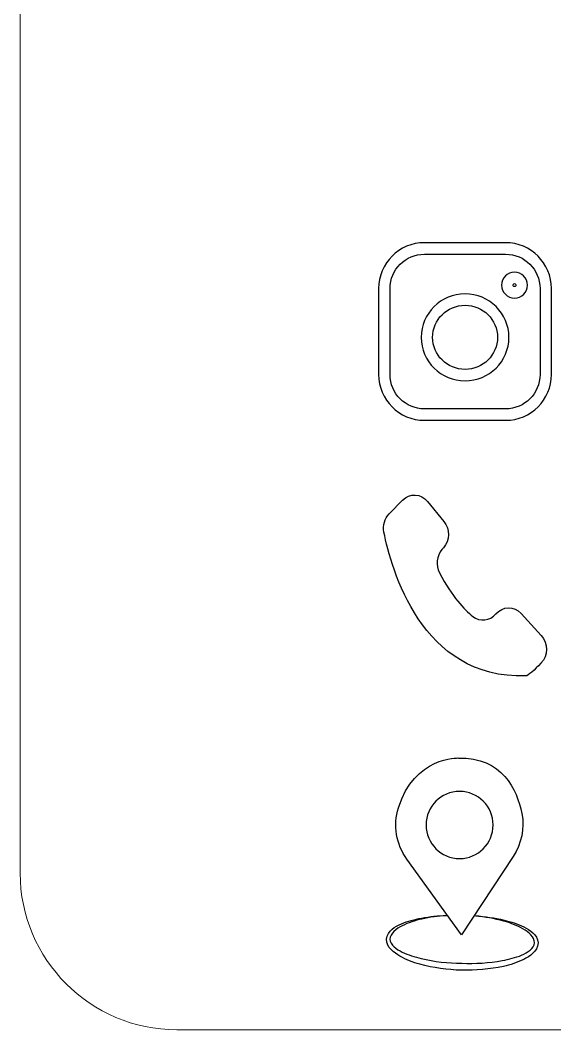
# Model space of a CAD drawing. Header units: millimetres. Extents: x -98 to 20, y -25 to 25.
# Drawn here: x -98.29 to -85.48, y -25.04 to -0.87 of the extents above; entities that cross this region are included whole.
import ezdxf

# ---------------------------------------------------------------- set-up
doc = ezdxf.new("R2010")
doc.units = ezdxf.units.MM
doc.header["$MEASUREMENT"] = 0
doc.layers.add('Layer 1', color=7, linetype='Continuous')

msp = doc.modelspace()

# ---------------------------------------------------------------- linework, layer by layer
at = {"layer": 'Layer 1', "color": 250, "lineweight": 18}
msp.add_open_spline([(-94.5401, 24.7584), (-94.5401, 24.7584), (-52.2477, 24.7584), (-52.2477, 24.7584), (-50.1802, 24.7584), (-48.4939, 23.0721), (-48.4939, 21.0046), (-48.4939, 21.0046), (-48.4939, -21.2878), (-48.4939, -21.2878), (-48.4939, -23.3553), (-50.1802, -25.0416), (-52.2477, -25.0416), (-52.2477, -25.0416), (-94.5401, -25.0416), (-94.5401, -25.0416), (-96.6076, -25.0416), (-98.2939, -23.3553), (-98.2939, -21.2878), (-98.2939, -21.2878), (-98.2939, 21.0046), (-98.2939, 21.0046), (-98.2939, 23.0721), (-96.6076, 24.7584), (-94.5401, 24.7584)], degree=3, knots=[0, 0, 0, 0, 0.125, 0.125, 0.125, 0.25, 0.25, 0.25, 0.375, 0.375, 0.375, 0.5, 0.5, 0.5, 0.625, 0.625, 0.625, 0.75, 0.75, 0.75, 0.875, 0.875, 0.875, 1, 1, 1, 1], dxfattribs=at)
at = {"layer": 'Layer 1', "color": 240}
for points, knots in [([(-86.658, -10.4496), (-86.658, -10.4496), (-88.604, -10.4496), (-88.604, -10.4496), (-88.9075, -10.4496), (-89.1823, -10.3266), (-89.3808, -10.1281), (-89.5794, -9.9296), (-89.7025, -9.6548), (-89.7025, -9.3513), (-89.7025, -9.3513), (-89.7025, -7.2954), (-89.7025, -7.2954), (-89.7025, -6.9926), (-89.5794, -6.7181), (-89.3806, -6.5194), (-89.1821, -6.3204), (-88.9074, -6.1977), (-88.604, -6.1977), (-88.604, -6.1977), (-86.658, -6.1977), (-86.658, -6.1977), (-86.3553, -6.1977), (-86.0809, -6.3204), (-85.8821, -6.519), (-85.6827, -6.7185), (-85.56, -6.9929), (-85.56, -7.2954), (-85.56, -7.2954), (-85.56, -9.3513), (-85.56, -9.3513), (-85.56, -9.6542), (-85.6829, -9.9288), (-85.8814, -10.1274), (-86.0799, -10.3266), (-86.3547, -10.4496), (-86.658, -10.4496)], [0, 0, 0, 0, 0.0833333, 0.0833333, 0.0833333, 0.1666667, 0.1666667, 0.1666667, 0.25, 0.25, 0.25, 0.3333333, 0.3333333, 0.3333333, 0.4166667, 0.4166667, 0.4166667, 0.5, 0.5, 0.5, 0.5833333, 0.5833333, 0.5833333, 0.6666667, 0.6666667, 0.6666667, 0.75, 0.75, 0.75, 0.8333333, 0.8333333, 0.8333333, 0.9166667, 0.9166667, 0.9166667, 1, 1, 1, 1]), ([(-88.604, -10.1754), (-88.604, -10.1754), (-86.658, -10.1754), (-86.658, -10.1754), (-86.4306, -10.1754), (-86.2247, -10.0832), (-86.0755, -9.9341), (-85.9264, -9.7853), (-85.8341, -9.579), (-85.8341, -9.3513), (-85.8341, -9.3513), (-85.8341, -7.2954), (-85.8341, -7.2954), (-85.8341, -7.0676), (-85.9262, -6.8616), (-86.0749, -6.7131), (-86.2239, -6.5638), (-86.43, -6.4718), (-86.658, -6.4718), (-86.658, -6.4718), (-88.604, -6.4718), (-88.604, -6.4718), (-88.8318, -6.4718), (-89.0379, -6.5642), (-89.1869, -6.7131), (-89.3362, -6.8616), (-89.4282, -7.0676), (-89.4282, -7.2954), (-89.4282, -7.2954), (-89.4282, -9.3513), (-89.4282, -9.3513), (-89.4282, -9.5788), (-89.3359, -9.785), (-89.1869, -9.9341), (-89.0377, -10.0832), (-88.8318, -10.1754), (-88.604, -10.1754)], [0, 0, 0, 0, 0.0833333, 0.0833333, 0.0833333, 0.1666667, 0.1666667, 0.1666667, 0.25, 0.25, 0.25, 0.3333333, 0.3333333, 0.3333333, 0.4166667, 0.4166667, 0.4166667, 0.5, 0.5, 0.5, 0.5833333, 0.5833333, 0.5833333, 0.6666667, 0.6666667, 0.6666667, 0.75, 0.75, 0.75, 0.8333333, 0.8333333, 0.8333333, 0.9166667, 0.9166667, 0.9166667, 1, 1, 1, 1]), ([(-86.1342, -7.2129), (-86.1342, -7.2985), (-86.1695, -7.3759), (-86.2259, -7.4318), (-86.2827, -7.4877), (-86.3608, -7.5223), (-86.4458, -7.5223), (-86.5308, -7.5223), (-86.6087, -7.4876), (-86.6648, -7.4323), (-86.7219, -7.3762), (-86.7571, -7.2987), (-86.7571, -7.2129), (-86.7571, -7.1275), (-86.7219, -7.0498), (-86.6648, -6.9936), (-86.6087, -6.9383), (-86.5308, -6.9036), (-86.4458, -6.9036), (-86.3608, -6.9036), (-86.2827, -6.9382), (-86.2264, -6.9937), (-86.1695, -7.05), (-86.1342, -7.1275), (-86.1342, -7.2129)], [0, 0, 0, 0, 0.125, 0.125, 0.125, 0.25, 0.25, 0.25, 0.375, 0.375, 0.375, 0.5, 0.5, 0.5, 0.625, 0.625, 0.625, 0.75, 0.75, 0.75, 0.875, 0.875, 0.875, 1, 1, 1, 1]), ([(-86.4185, -7.2373), (-86.4122, -7.2312), (-86.4085, -7.2225), (-86.4085, -7.2129), (-86.4085, -7.2036), (-86.4122, -7.1948), (-86.4185, -7.1887), (-86.425, -7.1822), (-86.4349, -7.1779), (-86.4458, -7.1779), (-86.4565, -7.1779), (-86.4664, -7.1819), (-86.4725, -7.188), (-86.479, -7.1943), (-86.4829, -7.2032), (-86.4829, -7.2129), (-86.4829, -7.2226), (-86.4792, -7.2315), (-86.473, -7.2373), (-86.4664, -7.2441), (-86.4565, -7.2481), (-86.4458, -7.2481), (-86.4349, -7.2481), (-86.425, -7.2437), (-86.4185, -7.2373)], [0, 0, 0, 0, 0.125, 0.125, 0.125, 0.25, 0.25, 0.25, 0.375, 0.375, 0.375, 0.5, 0.5, 0.5, 0.625, 0.625, 0.625, 0.75, 0.75, 0.75, 0.875, 0.875, 0.875, 1, 1, 1, 1]), ([(-86.579, -8.4633), (-86.579, -8.7506), (-86.6974, -9.0113), (-86.8883, -9.1999), (-87.0786, -9.3879), (-87.3412, -9.5043), (-87.6311, -9.5043), (-87.9206, -9.5043), (-88.1835, -9.3878), (-88.3736, -9.1999), (-88.5644, -9.0114), (-88.6828, -8.7506), (-88.6828, -8.4633), (-88.6828, -8.1759), (-88.5644, -7.9152), (-88.3737, -7.7266), (-88.1836, -7.5385), (-87.9207, -7.422), (-87.6311, -7.422), (-87.3412, -7.422), (-87.0786, -7.5385), (-86.8882, -7.7266), (-86.6974, -7.9152), (-86.579, -8.1759), (-86.579, -8.4633)], [0, 0, 0, 0, 0.125, 0.125, 0.125, 0.25, 0.25, 0.25, 0.375, 0.375, 0.375, 0.5, 0.5, 0.5, 0.625, 0.625, 0.625, 0.75, 0.75, 0.75, 0.875, 0.875, 0.875, 1, 1, 1, 1]), ([(-87.0801, -9.0049), (-86.9403, -8.8667), (-86.8533, -8.675), (-86.8533, -8.4633), (-86.8533, -8.2515), (-86.9401, -8.0598), (-87.0799, -7.9215), (-87.2205, -7.7826), (-87.4156, -7.6962), (-87.6311, -7.6962), (-87.8464, -7.6962), (-88.0412, -7.7823), (-88.1819, -7.9215), (-88.3219, -8.0598), (-88.4085, -8.2515), (-88.4085, -8.4633), (-88.4085, -8.675), (-88.3219, -8.8667), (-88.1817, -9.0049), (-88.0412, -9.1438), (-87.8464, -9.23), (-87.6311, -9.23), (-87.4156, -9.23), (-87.2205, -9.1438), (-87.0801, -9.0049)], [0, 0, 0, 0, 0.125, 0.125, 0.125, 0.25, 0.25, 0.25, 0.375, 0.375, 0.375, 0.5, 0.5, 0.5, 0.625, 0.625, 0.625, 0.75, 0.75, 0.75, 0.875, 0.875, 0.875, 1, 1, 1, 1]), ([(-88.1839, -13.5424), (-88.1839, -13.5424), (-88.1483, -13.5019), (-88.1483, -13.5019), (-87.9948, -13.3268), (-87.9898, -13.0533), (-88.1366, -12.8734), (-88.1366, -12.8734), (-88.5277, -12.3932), (-88.5277, -12.3932), (-88.6858, -12.2005), (-88.9572, -12.1868), (-89.1304, -12.3641), (-89.1304, -12.3641), (-89.4489, -12.6886), (-89.4489, -12.6886), (-89.5586, -12.7999), (-89.6054, -12.9661), (-89.5741, -13.1263), (-89.4059, -13.9878), (-88.6812, -16.6506), (-86.1757, -16.5706), (-86.1193, -16.5695), (-85.9614, -16.4209), (-85.8121, -16.2673), (-85.6383, -16.0881), (-85.6333, -15.7864), (-85.8029, -15.6021), (-85.8029, -15.6021), (-86.2881, -15.0741), (-86.2881, -15.0741), (-86.456, -14.891), (-86.7292, -14.8964), (-86.8925, -15.085), (-87.0377, -15.2533), (-87.273, -15.2798), (-87.4446, -15.1449), (-87.6513, -14.9825), (-87.9339, -14.6766), (-88.2424, -14.1017), (-88.3387, -13.9223), (-88.3155, -13.6926), (-88.1839, -13.5424)], [0, 0, 0, 0, 0.0714286, 0.0714286, 0.0714286, 0.1428571, 0.1428571, 0.1428571, 0.2142857, 0.2142857, 0.2142857, 0.2857143, 0.2857143, 0.2857143, 0.3571429, 0.3571429, 0.3571429, 0.4285714, 0.4285714, 0.4285714, 0.5, 0.5, 0.5, 0.5714286, 0.5714286, 0.5714286, 0.6428571, 0.6428571, 0.6428571, 0.7142857, 0.7142857, 0.7142857, 0.7857143, 0.7857143, 0.7857143, 0.8571429, 0.8571429, 0.8571429, 0.9285714, 0.9285714, 0.9285714, 1, 1, 1, 1]), ([(-89.0241, -20.9588), (-89.0241, -20.9588), (-87.7162, -22.7689), (-87.7162, -22.7689), (-87.7162, -22.7689), (-86.479, -20.8897), (-86.479, -20.8897), (-86.2797, -20.5875), (-86.198, -20.2196), (-86.27, -19.8642), (-86.3876, -19.2851), (-86.7409, -18.5139), (-87.7891, -18.5342), (-87.7891, -18.5342), (-88.8393, -18.4948), (-89.2302, -19.7284), (-89.3627, -20.1457), (-89.2806, -20.6035), (-89.0241, -20.9588)], [0, 0, 0, 0, 0.1666667, 0.1666667, 0.1666667, 0.3333333, 0.3333333, 0.3333333, 0.5, 0.5, 0.5, 0.6666667, 0.6666667, 0.6666667, 0.8333333, 0.8333333, 0.8333333, 1, 1, 1, 1]), ([(-86.9578, -20.1373), (-86.9578, -20.5809), (-87.3179, -20.9411), (-87.7618, -20.9411), (-88.2061, -20.9411), (-88.5664, -20.5809), (-88.5664, -20.1373), (-88.5664, -19.6931), (-88.2061, -19.3329), (-87.7618, -19.3329), (-87.3179, -19.3329), (-86.9578, -19.6931), (-86.9578, -20.1373)], [0, 0, 0, 0, 0.25, 0.25, 0.25, 0.5, 0.5, 0.5, 0.75, 0.75, 0.75, 1, 1, 1, 1]), ([(-87.3846, -22.3119), (-87.1578, -22.3408), (-86.9267, -22.3792), (-86.701, -22.4399), (-86.542, -22.4848), (-86.3864, -22.5442), (-86.2446, -22.6242), (-86.11, -22.7014), (-85.9614, -22.8191), (-85.9653, -22.9594), (-85.9802, -23.0979), (-86.1343, -23.1922), (-86.2747, -23.2529), (-86.421, -23.3152), (-86.5795, -23.3522), (-86.7385, -23.3838), (-87.0575, -23.4437), (-87.3862, -23.46), (-87.7122, -23.4498), (-88.0377, -23.4435), (-88.3656, -23.4111), (-88.6807, -23.3348), (-88.8379, -23.2956), (-88.9943, -23.2499), (-89.1376, -23.18), (-89.2743, -23.113), (-89.4239, -23.0109), (-89.4321, -22.872), (-89.4282, -22.7309), (-89.2743, -22.6205), (-89.1357, -22.5507), (-88.9893, -22.4783), (-88.8316, -22.4263), (-88.6707, -22.3893), (-88.4743, -22.3475), (-88.2747, -22.3219), (-88.0761, -22.3044), (-88.2786, -22.3081), (-88.4782, -22.3289), (-88.6755, -22.3662), (-88.8382, -22.3987), (-89.0021, -22.4365), (-89.1575, -22.5031), (-89.3024, -22.5716), (-89.4874, -22.661), (-89.5152, -22.87), (-89.51, -23.0809), (-89.3307, -23.1961), (-89.191, -23.2806), (-89.0405, -23.3652), (-88.8802, -23.426), (-88.7168, -23.4728), (-88.3893, -23.5605), (-88.053, -23.6024), (-87.7162, -23.6165), (-87.3789, -23.6198), (-87.0411, -23.5946), (-86.7099, -23.5236), (-86.544, -23.4862), (-86.3806, -23.4334), (-86.2257, -23.3569), (-86.0824, -23.2791), (-85.8977, -23.1731), (-85.8812, -22.962), (-85.8981, -22.7524), (-86.0789, -22.6528), (-86.2199, -22.5773), (-86.3721, -22.5031), (-86.5332, -22.4564), (-86.6946, -22.416), (-86.9216, -22.3613), (-87.1527, -22.3286), (-87.3846, -22.3119)], [0, 0, 0, 0, 0.0416667, 0.0416667, 0.0416667, 0.0833333, 0.0833333, 0.0833333, 0.125, 0.125, 0.125, 0.1666667, 0.1666667, 0.1666667, 0.2083333, 0.2083333, 0.2083333, 0.25, 0.25, 0.25, 0.2916667, 0.2916667, 0.2916667, 0.3333333, 0.3333333, 0.3333333, 0.375, 0.375, 0.375, 0.4166667, 0.4166667, 0.4166667, 0.4583333, 0.4583333, 0.4583333, 0.5, 0.5, 0.5, 0.5416667, 0.5416667, 0.5416667, 0.5833333, 0.5833333, 0.5833333, 0.625, 0.625, 0.625, 0.6666667, 0.6666667, 0.6666667, 0.7083333, 0.7083333, 0.7083333, 0.75, 0.75, 0.75, 0.7916667, 0.7916667, 0.7916667, 0.8333333, 0.8333333, 0.8333333, 0.875, 0.875, 0.875, 0.9166667, 0.9166667, 0.9166667, 0.9583333, 0.9583333, 0.9583333, 1, 1, 1, 1])]:
    msp.add_open_spline(points, degree=3, knots=knots, dxfattribs=at)

doc.saveas('drawing.dxf')
